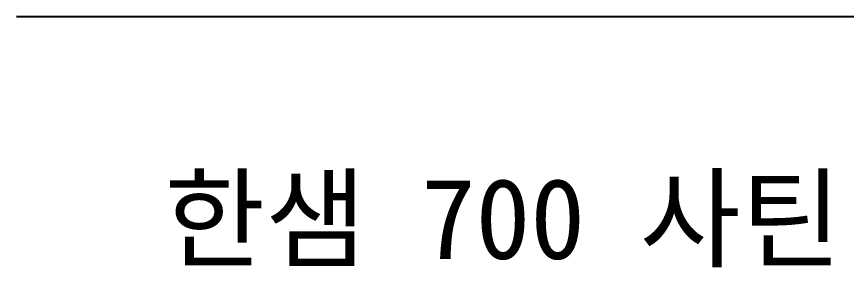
# Model space of a CAD drawing. Header units: millimetres. Extents: x -44117 to 256353, y -2095463 to 65325.
# Drawn here: x 104303 to 109246, y -1021366 to -1019873 of the extents above; entities that cross this region are included whole.
import ezdxf

# ---------------------------------------------------------------- set-up
doc = ezdxf.new("R2010")
doc.units = ezdxf.units.MM
doc.header["$LTSCALE"] = 10

msp = doc.modelspace()

# ---------------------------------------------------------------- linework, layer by layer
at = {"color": 1}
msp.add_line((104302.82932, -1019872.76319), (196571.97618, -1019872.76319), dxfattribs=at)
msp.add_line((104302.82932, -1019872.76319), (196571.97618, -1019872.76319), dxfattribs=at)
msp.add_line((104302.82932, -1019872.76319), (196571.97618, -1019872.76319), dxfattribs=at)
msp.add_line((104302.82932, -1019872.76319), (196571.97618, -1019872.76319), dxfattribs=at)
msp.add_line((104302.82932, -1019872.76319), (196571.97618, -1019872.76319), dxfattribs=at)
msp.add_line((104302.82932, -1019872.76319), (196571.97618, -1019872.76319), dxfattribs=at)
msp.add_line((104302.82932, -1019872.76319), (196571.97618, -1019872.76319), dxfattribs=at)
msp.add_line((104302.82932, -1019872.76319), (196571.97618, -1019872.76319), dxfattribs=at)
msp.add_line((104302.82932, -1019872.76319), (196571.97618, -1019872.76319), dxfattribs=at)
msp.add_line((104302.82932, -1019872.76319), (196571.97618, -1019872.76319), dxfattribs=at)

# ---------------------------------------------------------------- texts
at = {"insert": (105182.75576, -1020836.29788), "char_height": 479.1296392, "attachment_point": 1}
msp.add_mtext_dynamic_manual_height_columns('{\\f굴림|b0|i0|c129|p50;한샘} 700 {\\f굴림|b0|i0|c129|p50;사틴}', width=5072.1082947, gutter_width=2395.6482, heights=[-533.35869], dxfattribs=at)
msp.add_mtext_dynamic_manual_height_columns('{\\f굴림|b0|i0|c129|p50;한샘} 700 {\\f굴림|b0|i0|c129|p50;사틴}', width=5072.1082947, gutter_width=2395.6482, heights=[-533.35869], dxfattribs=at)
msp.add_mtext_dynamic_manual_height_columns('{\\f굴림|b0|i0|c129|p50;한샘} 700 {\\f굴림|b0|i0|c129|p50;사틴}', width=5072.1082947, gutter_width=2395.6482, heights=[-533.35869], dxfattribs=at)
msp.add_mtext_dynamic_manual_height_columns('{\\f굴림|b0|i0|c129|p50;한샘} 700 {\\f굴림|b0|i0|c129|p50;사틴}', width=5072.1082947, gutter_width=2395.6482, heights=[-533.35869], dxfattribs=at)
msp.add_mtext_dynamic_manual_height_columns('{\\f굴림|b0|i0|c129|p50;한샘} 700 {\\f굴림|b0|i0|c129|p50;사틴}', width=5072.1082947, gutter_width=2395.6482, heights=[-533.35869], dxfattribs=at)

doc.saveas('drawing.dxf')
